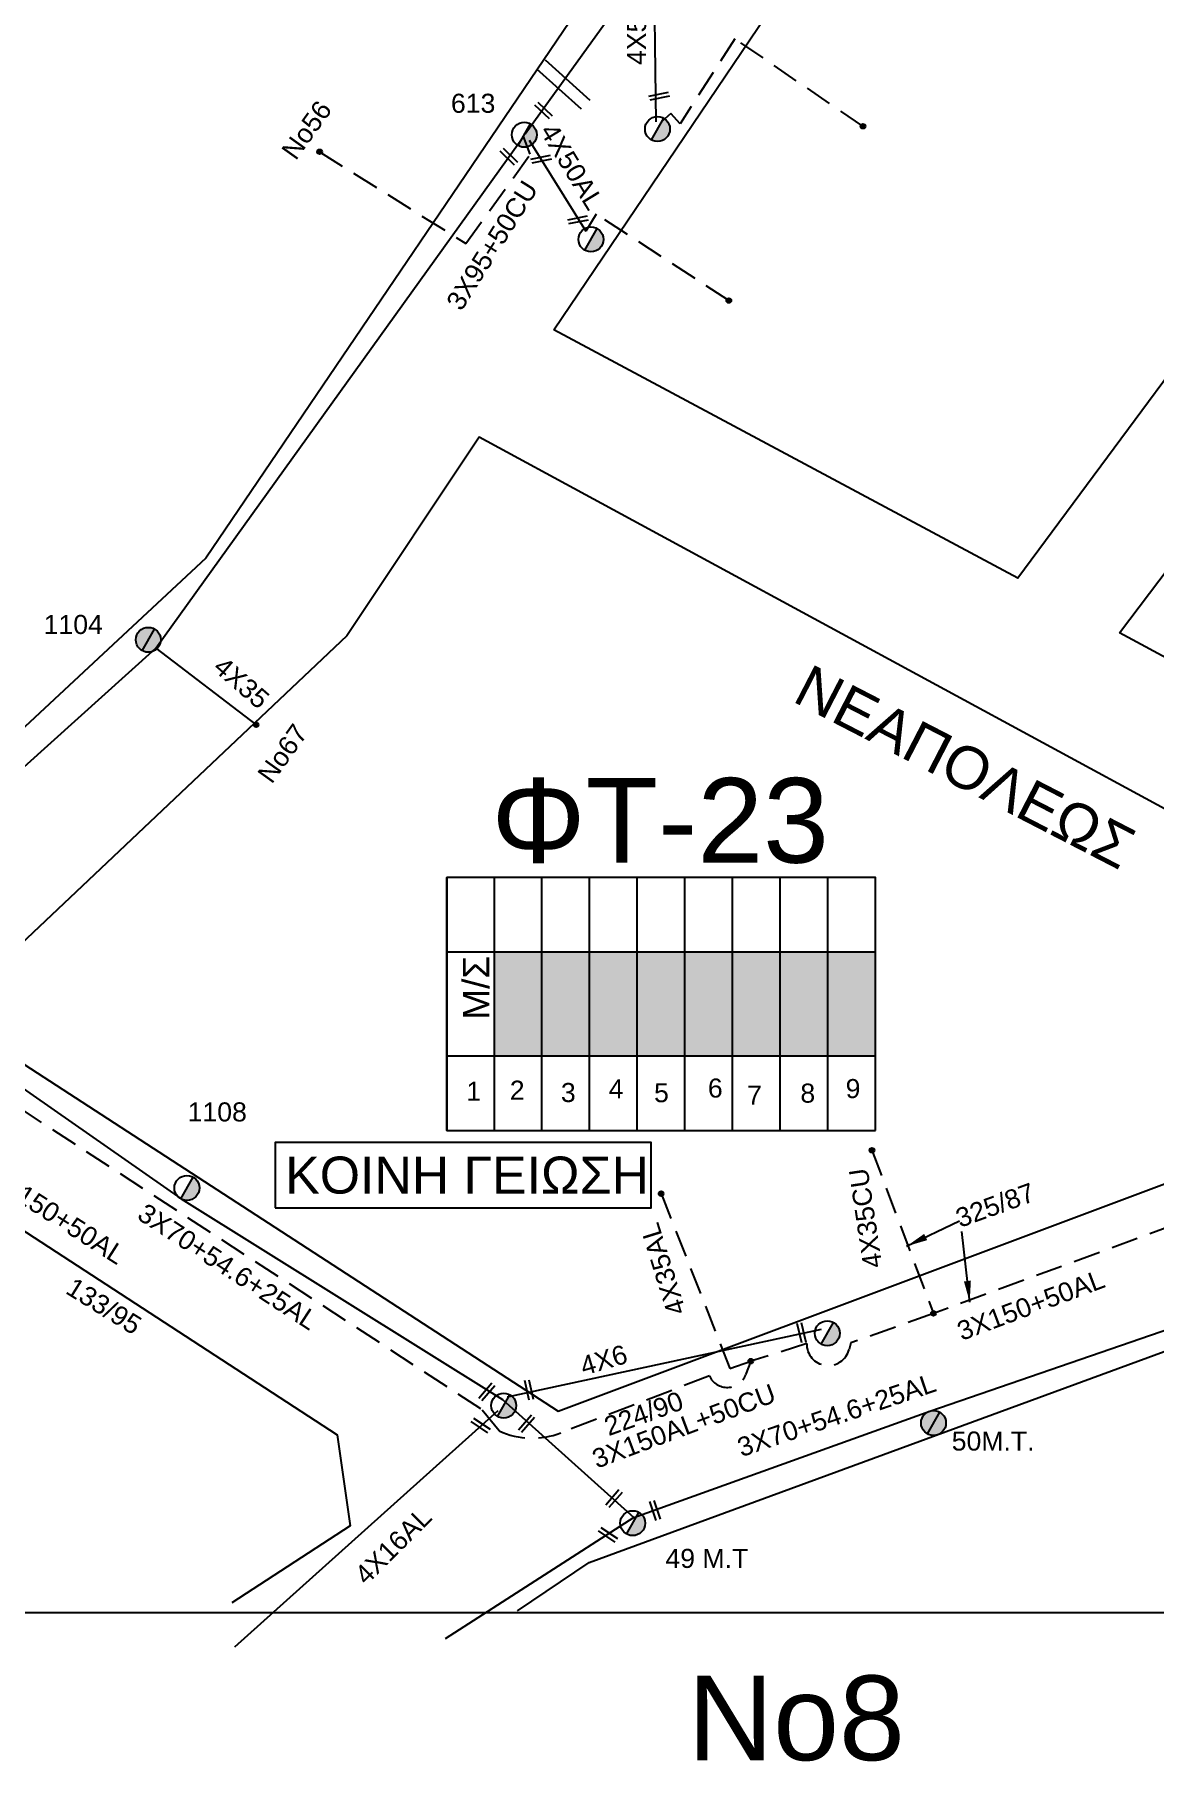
# Model space of a CAD drawing. Header units: millimetres. Extents: x 839 to 3144, y 747 to 1790.
# Drawn here: x 2337.7 to 2443.5, y 749.6 to 912.8 of the extents above; entities that cross this region are included whole.
import ezdxf
from ezdxf.enums import TextEntityAlignment as Align

# ---------------------------------------------------------------- set-up
doc = ezdxf.new("R2010")
doc.units = ezdxf.units.MM
doc.linetypes.add('DASHED', pattern=[19.05, 12.7, -6.35])
for name, color, linetype in [('Ασφαλειοκιβώτια Χ.Τ 9 αναχωρήσεων', 7, 'Continuous'), ('Γέφυρες Εναερίου Δικτύου', 7, 'DASHED'), ('Γυμνά εναέρια ΧΤ (3Φ)   4x16AL', 7, 'Continuous'), ('Γυμνά εναέρια ΧΤ (3Φ)   4x35AL', 7, 'Continuous'), ('Γυμνά εναέρια ΧΤ (3Φ)   4x35CU', 7, 'Continuous'), ('Επιγραφές - Σχήματα', 7, 'Continuous'), ('Καλώδια ΧΤ   3x150+50AL', 7, 'DASHED'), ('Καλώδια ΧΤ   3x150AL+50CU', 7, 'DASHED'), ('Καλώδια ΧΤ   3x48+38+16.5', 7, 'DASHED'), ('Καλώδια ΧΤ   3x95+50CU', 7, 'DASHED'), ('Καλώδια ΧΤ   4x50AL', 7, 'DASHED'), ('Μηχανική τομή', 7, 'Continuous'), ('Στύλος Ξύλινος', 7, 'Continuous'), ('Στύλος Ξύλινος @ 1', 7, 'Continuous'), ('Στύλος ΦΜ', 7, 'Continuous'), ('Στύλος ΦΜ @ 1', 7, 'Continuous'), ('Συνδέσεις', 7, 'Continuous'), ('Συνεστραμμένα ΧΤ   3x70+54.6+25AL', 7, 'SYN_LINE'), ('Τομή', 7, 'Continuous'), ('Υπόβαθρο ΔΕΗ', 7, 'Continuous'), ('Υπόγεια καλώδια Παροχών ΧΤ   4x6', 7, 'DASHED')]:
    doc.layers.add(name, color=color, linetype=linetype)
doc.styles.get("Standard").update_dxf_attribs({"font": 'ARIAL.TTF'})
doc.linetypes.add('SYN_LINE', pattern='A,0.5,-0.0001,["/\\/\\/\\/",Standard,S=0.1,R=0,X=0,Y=-0.05],-0.25', length=0.7501)
doc.dimstyles.new('ISO-25', dxfattribs={"dimtxt": 2.5, "dimasz": 2.5, "dimexe": 1.25, "dimexo": 0.625, "dimtad": 1, "dimtxsty": 'Standard', "dimcen": 2.5, "dimadec": 0, "dimazin": 0, "dimtfac": 1, "dimtmove": 0, "dimatfit": 3, "dimfxl": 1, "dimarcsym": 0})

# ---------------------------------------------------------------- blocks, each defined once
blk = doc.blocks.new('ΑΣΦΑΛΕΙΟΚΙΒΩΤΙΟ ΥΠΟΣΤΑΘΜΟΥ 9 ΑΝΑΧΩΡΗΣΕΩΝ')
at = {"layer": 'Ασφαλειοκιβώτια Χ.Τ 9 αναχωρήσεων', "ltscale": 40}
for p, q in [((-23.8, 40.36), (24.02, 40.36)), ((-9.72, 40.36), (-9.72, -40.64)), ((9.94, 40.36), (9.94, -40.64)), ((-23.8, 31.36), (24.02, 31.36)), ((-23.8, 22.36), (24.02, 22.36)), ((-23.8, 13.36), (24.02, 13.36)), ((-23.8, 4.36), (24.02, 4.36)), ((-23.8, -4.64), (24.02, -4.64)), ((-23.8, -13.64), (24.02, -13.64)), ((-23.8, -22.64), (24.02, -22.64)), ((-23.8, -31.64), (24.02, -31.64))]:
    blk.add_line(p, q, dxfattribs=at)
at = {"layer": 'Ασφαλειοκιβώτια Χ.Τ 9 αναχωρήσεων'}
blk.add_lwpolyline([(-23.8, -40.64), (24.02, -40.64), (24.02, 40.36), (-23.8, 40.36)], close=True, dxfattribs=at)
for s, p in [('1', (-18.19, 36.66)), ('2', (-17.99, 28.44)), ('3', (-18.43, 18.79)), ('4', (-17.74, 9.77)), ('5', (-18.47, 1.19)), ('6', (-17.59, -8.98)), ('7', (-18.93, -16.39)), ('8', (-18.55, -26.45)), ('9', (-17.69, -35))]:
    blk.add_text(s, height=3.6, rotation=270, dxfattribs=at).set_placement(p)
at = {"layer": 'Ασφαλειοκιβώτια Χ.Τ 9 αναχωρήσεων', "ltscale": 40}
for tag, height, p in [('ΟΝΟΜΑ', 5, (-0.16, 44.31)), ('ΚΕΙΜΕΝΟ 1', 2, (17.06, 35.59)), ('ΚΕΙΜΕΝΟ 2', 2, (17.06, 26.88)), ('ΚΕΙΜΕΝΟ 3', 2, (17.06, 17.69)), ('ΚΕΙΜΕΝΟ 4', 2, (17.06, 8.71)), ('ΚΕΙΜΕΝΟ 5', 2, (17.06, -0.13)), ('ΚΕΙΜΕΝΟ 6', 2, (17.06, -9.05)), ('ΚΕΙΜΕΝΟ 7', 2, (17.06, -18.13)), ('ΚΕΙΜΕΝΟ 8', 2, (17.06, -26.85)), ('ΚΕΙΜΕΝΟ 9', 2, (17.06, -35.99)), ('ΣΧ', 2, (-0.1, -42.64))]:
    blk.add_attdef(tag, text='', height=height, dxfattribs=at).set_placement(p, align=Align.MIDDLE_CENTER)
blk = doc.blocks.new('ΥΠΑΡΧΩΝ ΤΣΙΜΕΝΤΕΝΙΟΣ ΣΤΥΛΟΣ')
at = {"layer": 'Στύλος ΦΜ'}
blk.add_hatch(color=7, dxfattribs=at).paths.add_polyline_path([(-1.29, -2.28, 0.574793), (2.62, 0, 0.268822), (1.3, 2.27)])
at = {"layer": 'Στύλος ΦΜ', "color": 7}
blk.add_line((-1.29, -2.28), (1.3, 2.27), dxfattribs=at)
blk.add_circle((0, 0), 2.62, dxfattribs=at)
at = {"layer": 'Στύλος ΦΜ', "flags": 4}
for tag, p in [('ΑΡΙΘΜΟΣ', (-4.68, 8.05)), ('ΤΥΠΟΣ', (-4.91, 3.03))]:
    blk.add_attdef(tag, p, '', height=4, dxfattribs=at)
blk = doc.blocks.new('ΤΟΜΗ')
at = {"layer": 'Τομή', "ltscale": 40}
for p, q in [((-5.68, 0), (5.68, 0)), ((5.68, -2.33), (-5.68, -2.33))]:
    blk.add_line(p, q, dxfattribs=at)
blk = doc.blocks.new('ΜΗΧΑΝΙΚΗ ΤΟΜΗ')
at = {"layer": 'Μηχανική τομή', "ltscale": 40}
for p, q in [((-1.89, 0.78), (1.89, 0.78)), ((1.89, 0), (-1.89, 0))]:
    blk.add_line(p, q, dxfattribs=at)
blk = doc.blocks.new('A$C3F94617C')
at = {"layer": 'Μηχανική τομή', "xscale": 0.5, "yscale": 0.5, "zscale": 0.5}
blk.add_blockref('ΜΗΧΑΝΙΚΗ ΤΟΜΗ', (0.95, 0), dxfattribs=at)
blk = doc.blocks.new('ΥΠΑΡΧΩΝ ΞΥΛΙΝΟΣ ΣΤΥΛΟΣ')
at = {"layer": 'Στύλος Ξύλινος'}
h = blk.add_hatch(color=7, dxfattribs=at)
h.paths.add_polyline_path([(-2.62, 0, 0.270008), (-1.29, -2.28), (1.3, 2.27, 0.576266)])
h.paths.add_polyline_path([(-1.29, -2.28, 0.574793), (2.62, 0, 0.268822), (1.3, 2.27)])
at = {"layer": 'Στύλος Ξύλινος', "color": 7}
blk.add_line((-1.29, -2.28), (1.3, 2.27), dxfattribs=at)
blk.add_circle((0, 0), 2.62, dxfattribs=at)
at = {"layer": 'Στύλος Ξύλινος', "flags": 4}
for tag, p in [('ΑΡΙΘΜΟΣ', (-4.91, 8.6)), ('ΤΥΠΟΣ', (-4.85, 3.39))]:
    blk.add_attdef(tag, p, '', height=4, dxfattribs=at)
blk = doc.blocks.new('_ΣΥΝΔΕΣΗ')
at = {"layer": 'Συνδέσεις', "linetype": 'SYN_LINE', "ltscale": 40}
blk.add_hatch(color=256, dxfattribs=at).paths.add_polyline_path([(0.5, -0.01, 1), (-0.5, -0.01, 1)])
at = {"layer": 'Συνδέσεις'}
blk.add_circle((0, -0.01), 0.5, dxfattribs=at)

msp = doc.modelspace()

# ---------------------------------------------------------------- hatches: boundary and pattern name
at = {"layer": 'Ασφαλειοκιβώτια Χ.Τ 9 αναχωρήσεων', "ltscale": 0.2}
for color, points in [(133, [(2381.11, 826.14), (2381.11, 816.31), (2385.61, 816.31), (2385.61, 826.14)]), (2, [(2385.61, 826.14), (2385.61, 816.31), (2390.11, 816.31), (2390.11, 826.14)]), (85, [(2390.11, 826.14), (2390.11, 816.31), (2394.61, 816.31), (2394.61, 826.14)]), (151, [(2394.61, 826.14), (2394.61, 816.31), (2399.11, 816.31), (2399.11, 826.14)]), (1, [(2399.11, 826.14), (2399.11, 816.31), (2403.61, 816.31), (2403.61, 826.14)]), (30, [(2403.61, 826.14), (2403.61, 816.31), (2408.11, 816.31), (2408.11, 826.14)]), (5, [(2408.11, 826.14), (2408.11, 816.31), (2412.61, 816.31), (2412.61, 826.14)]), (6, [(2412.61, 826.14), (2412.61, 816.31), (2417.11, 816.31), (2417.11, 826.14)])]:
    msp.add_hatch(color=color, dxfattribs=at).paths.add_polyline_path(points)

# ---------------------------------------------------------------- linework, layer by layer
at = {"layer": 'Γέφυρες Εναερίου Δικτύου', "color": 6, "linetype": 'Continuous', "ltscale": 0.2}
msp.add_lwpolyline([(2309.89, 819.47), (2349.15, 854.84), (2383.87, 903.2)], dxfattribs=at)
at = {"layer": 'Γυμνά εναέρια ΧΤ (3Φ)   4x16AL', "color": 1, "ltscale": 0.2}
msp.add_lwpolyline([(2356.61, 760.48), (2381.48, 782.81)], dxfattribs=at)
at = {"layer": 'Γυμνά εναέρια ΧΤ (3Φ)   4x35AL', "color": 6, "linetype": 'SYN_LINE', "ltscale": 10}
msp.add_lwpolyline([(2349.15, 854.84), (2358.61, 847.6)], dxfattribs=at)
at = {"layer": 'Γυμνά εναέρια ΧΤ (3Φ)   4x35AL', "color": 2, "linetype": 'DASHED', "ltscale": 0.2}
msp.add_lwpolyline([(2396.86, 803.3), (2403.36, 786.79), (2405.33, 787.46)], dxfattribs=at)
at = {"layer": 'Γυμνά εναέρια ΧΤ (3Φ)   4x35CU', "color": 2, "linetype": 'DASHED', "ltscale": 0.2}
msp.add_lwpolyline([(2416.78, 807.39), (2422.58, 791.97)], dxfattribs=at)
at = {"layer": 'Επιγραφές - Σχήματα'}
msp.add_lwpolyline([(875.79, 1777.39), (2904.25, 1777.39), (2904.25, 763.69), (875.79, 763.69)], close=True, dxfattribs=at)
at = {"layer": 'Επιγραφές - Σχήματα', "color": 190}
msp.add_lwpolyline([(2360.4, 801.97), (2395.91, 801.97), (2395.91, 808.14), (2360.4, 808.14)], close=True, dxfattribs=at)
at = {"layer": 'Καλώδια ΧΤ   3x150+50AL', "color": 2, "ltscale": 0.2}
msp.add_lwpolyline([(2458.87, 808.06), (2459.72, 805.63), (2422.58, 791.97), (2414.79, 789.19), (2414.63, 788.58, -0.886478), (2410.61, 789.13), (2405.33, 787.46), (2404.84, 786.18, -0.665936), (2401.42, 786.07), (2387.39, 780.69, -0.200414), (2381.56, 780.87), (2379.83, 782.97), (2321.37, 821.11), (2326.2, 825.67)], format="xyb", dxfattribs=at)
at = {"layer": 'Καλώδια ΧΤ   3x48+38+16.5', "color": 27, "linetype": 'Continuous', "ltscale": 0.2}
msp.add_lwpolyline([(2384.03, 903.43), (2396.57, 920.89), (2408.62, 938.94), (2417.11, 951.71), (2435.16, 979.12)], dxfattribs=at)
at = {"layer": 'Καλώδια ΧΤ   3x95+50CU', "color": 6, "ltscale": 0.2}
msp.add_lwpolyline([(2364.59, 901.75), (2378.43, 893.07), (2384.5, 901.52), (2383.87, 903.2)], dxfattribs=at)
at = {"layer": 'Καλώδια ΧΤ   4x50AL', "color": 27, "linetype": 'Continuous', "ltscale": 0.2}
msp.add_lwpolyline([(2396.4, 904.56), (2396.19, 921.61)], dxfattribs=at)
at = {"layer": 'Καλώδια ΧΤ   4x50AL', "color": 27, "ltscale": 0.2}
msp.add_lwpolyline([(2415.92, 904.16), (2403.84, 912.43), (2398.65, 904.4), (2397.77, 905.35), (2396.94, 904.6)], dxfattribs=at)
at = {"layer": 'Καλώδια ΧΤ   4x50AL', "color": 6, "linetype": 'Continuous', "ltscale": 0.2}
msp.add_lwpolyline([(2384.41, 902.83), (2389.75, 894.24)], dxfattribs=at)
at = {"layer": 'Καλώδια ΧΤ   4x50AL', "color": 6, "ltscale": 0.2}
msp.add_lwpolyline([(2403.26, 887.68), (2390.72, 895.84), (2389.75, 894.24)], dxfattribs=at)
at = {"layer": 'Συνεστραμμένα ΧΤ   3x70+54.6+25AL', "color": 1, "ltscale": 20}
for points in [[(2327.19, 819.79), (2351.52, 802.8), (2351.52, 802.8), (2381.87, 783.84), (2394.27, 772.71), (2376.47, 761.23)], [(2394.27, 772.71), (2422.24, 782.75), (2461.1, 796.13), (2473.45, 812.21)]]:
    msp.add_lwpolyline(points, dxfattribs=at)
at = {"layer": 'Υπόβαθρο ΔΕΗ'}
for points in [[(2316.43, 828.48), (2299.13, 839.46), (2316.64, 913.86), (2341.49, 1018.78), (2355.3, 1079.36), (2413.77, 1084.85), (2482.99, 1092.53), (2498.16, 1083.75), (2456.16, 1017.18), (2393.75, 922.22), (2353.85, 863.34), (2316.43, 828.48)], [(2329.35, 820.26), (2387.14, 782.75), (2472.21, 814.65), (2476.88, 822.06), (2379.67, 874.79), (2367.18, 856), (2329.35, 820.26)], [(2383.31, 763.88), (2390.06, 768.44), (2485.9, 803.62), (2602.98, 847.15), (2658.11, 808.75)], [(2270.26, 764.97), (2319.18, 811.14), (2366.26, 780.5), (2367.49, 771.92), (2356.3, 764.63)]]:
    msp.add_lwpolyline(points, dxfattribs=at)
for points in [[(2386.72, 884.93), (2439.19, 962.58), (2482.62, 931.8), (2430.54, 861.44)], [(2440.16, 856.29), (2492.35, 925.37), (2527.72, 900.09), (2485.36, 834.68), (2481.86, 833.81)]]:
    msp.add_lwpolyline(points, close=True, dxfattribs=at)
at = {"layer": 'Υπόγεια καλώδια Παροχών ΧΤ   4x6', "color": 1, "linetype": 'Continuous', "ltscale": 0.2}
msp.add_lwpolyline([(2382.35, 784.1), (2412.01, 790.5)], dxfattribs=at)

# ---------------------------------------------------------------- block references
at = {"layer": 'Ασφαλειοκιβώτια Χ.Τ 9 αναχωρήσεων', "xscale": 0.5, "yscale": 0.5, "zscale": 0.5, "rotation": 90}
msp.add_blockref('ΑΣΦΑΛΕΙΟΚΙΒΩΤΙΟ ΥΠΟΣΤΑΘΜΟΥ 9 ΑΝΑΧΩΡΗΣΕΩΝ', (2396.79, 821.17), dxfattribs=at)
at = {"layer": 'Επιγραφές - Σχήματα', "ltscale": 0.2}
for p, rotation in [((2397.57, 907.38), 191.321567084684), ((2386.58, 905.13), 136.138137490044), ((2383.3, 900.77), 136.138137490044), ((2386.43, 901.43), 191.3215670846839), ((2389.9, 895.68), 191.3215670846839), ((2410.52, 789.27), 102.8761753209892), ((2380.87, 785.41), 229.1152951430077), ((2384.78, 783.87), 102.8761753209891), ((2380.73, 781.03), 146.3936756037309), ((2384.62, 782.41), 229.1152951430077), ((2392.88, 775.33), 229.1152951430077), ((2396.78, 772.52), 108.5322062583109), ((2392.74, 770.7), 146.3936756037309)]:
    msp.add_blockref('A$C3F94617C', p, dxfattribs=dict(at, rotation=rotation))
at = {"layer": 'Στύλος Ξύλινος @ 1', "ltscale": 40}
ref = msp.add_blockref('ΥΠΑΡΧΩΝ ΞΥΛΙΝΟΣ ΣΤΥΛΟΣ', (2348.42, 855.63), dxfattribs=dict(at, xscale=0.4499999999998181, yscale=0.4499999999998181, zscale=0.4499999999998181))
ref.add_attrib('ΤΥΠΟΣ', '1104', (2338.54, 856.18), dxfattribs={"layer": 'Στύλος Ξύλινος', "height": 1.8, "flags": 4})
ref = msp.add_blockref('ΥΠΑΡΧΩΝ ΞΥΛΙΝΟΣ ΣΤΥΛΟΣ', (2422.59, 781.63), dxfattribs=dict(at, xscale=0.4499999999998181, yscale=0.4499999999998181, zscale=0.4499999999998181))
ref.add_attrib('ΤΥΠΟΣ', '50Μ.Τ.', (2424.31, 779.02), dxfattribs={"layer": 'Στύλος Ξύλινος', "height": 1.8, "flags": 4})
at = {"layer": 'Στύλος ΦΜ @ 1', "ltscale": 40}
ref = msp.add_blockref('ΥΠΑΡΧΩΝ ΤΣΙΜΕΝΤΕΝΙΟΣ ΣΤΥΛΟΣ', (2383.94, 903.35), dxfattribs=dict(at, xscale=0.4499999999998181, yscale=0.4499999999998181, zscale=0.4499999999998181))
ref.add_attrib('ΤΥΠΟΣ', '613', (2377.01, 905.43), dxfattribs={"layer": 'Στύλος ΦΜ', "height": 1.8, "flags": 4})
at = {"layer": 'Στύλος ΦΜ @ 1', "ltscale": 40, "xscale": 0.4499999999998181, "yscale": 0.4499999999998181, "zscale": 0.4499999999998181}
for p in [(2396.52, 903.89), (2390.23, 893.47), (2412.56, 790.1), (2382, 783.27)]:
    msp.add_blockref('ΥΠΑΡΧΩΝ ΤΣΙΜΕΝΤΕΝΙΟΣ ΣΤΥΛΟΣ', p, dxfattribs=at)
at = {"layer": 'Στύλος ΦΜ @ 1', "ltscale": 40}
ref = msp.add_blockref('ΥΠΑΡΧΩΝ ΤΣΙΜΕΝΤΕΝΙΟΣ ΣΤΥΛΟΣ', (2352.07, 803.84), dxfattribs=dict(at, xscale=0.4499999999998181, yscale=0.4499999999998181, zscale=0.4499999999998181))
ref.add_attrib('ΤΥΠΟΣ', '1108', (2352.14, 810.12), dxfattribs={"layer": 'Στύλος ΦΜ', "height": 1.8, "flags": 4})
ref = msp.add_blockref('ΥΠΑΡΧΩΝ ΤΣΙΜΕΝΤΕΝΙΟΣ ΣΤΥΛΟΣ', (2394.18, 772.16), dxfattribs=dict(at, xscale=0.4499999999998181, yscale=0.4499999999998181, zscale=0.4499999999998181))
ref.add_attrib('ΤΥΠΟΣ', '49 M.T', (2397.27, 767.93), dxfattribs={"layer": 'Στύλος ΦΜ', "height": 1.8, "flags": 4})
at = {"layer": 'Συνδέσεις', "xscale": 0.4500000000000455, "yscale": 0.4500000000000455, "zscale": 0.4500000000000455}
for p in [(2415.93, 904.16), (2364.61, 901.75), (2403.26, 887.69), (2358.61, 847.61), (2416.78, 807.4), (2396.86, 803.3), (2422.58, 791.98), (2405.33, 787.47)]:
    msp.add_blockref('_ΣΥΝΔΕΣΗ', p, dxfattribs=at)
at = {"layer": 'Τομή', "xscale": 0.5000000000000066, "yscale": 0.5000000000000066, "zscale": 0.5000000000000066, "rotation": 318.0399048735218}
msp.add_blockref('ΤΟΜΗ', (2388.01, 908.53), dxfattribs=at)

# ---------------------------------------------------------------- texts
at = {"layer": 'Γυμνά εναέρια ΧΤ (3Φ)   4x16AL', "ltscale": 0.2}
msp.add_text('4X16AL', height=1.8, rotation=44.9728, dxfattribs=at).set_placement((2371.54, 770.03), align=Align.MIDDLE)
at = {"layer": 'Γυμνά εναέρια ΧΤ (3Φ)   4x35AL', "ltscale": 0.2}
for s, rotation, p in [('4X35', 319.0619, (2357.24, 851.58)), ('4X35AL', 107.2969, (2397.04, 796.16))]:
    msp.add_text(s, height=1.8, rotation=rotation, dxfattribs=at).set_placement(p, align=Align.MIDDLE)
at = {"layer": 'Γυμνά εναέρια ΧΤ (3Φ)   4x35CU', "ltscale": 0.2}
msp.add_text('4X35CU', height=1.8, rotation=98.5387, dxfattribs=at).set_placement((2416.17, 800.97), align=Align.MIDDLE)
at = {"layer": 'Επιγραφές - Σχήματα', "ltscale": 0.2, "attachment_point": 1}
for s, insert, char_height, width, rotation in [('\\pt7.2;Νο56', (2360.89, 901.89), 1.8, 9.756, 54.3561), ('ΝΕΑΠΟΛΕΩΣ', (2410.97, 853.43), 4, 68.291, 332.6891), ('\\pt7.2;Νο67', (2358.62, 842.98), 1.8, 9.756, 54.3561), ('Μ/Σ', (2378.14, 819.73), 2.5, 1.4932, 90), ('325/87', (2424.49, 801.75), 1.8, 9.756, 19.9085), ('133/95', (2341.45, 795.47), 1.8, 9.756, 328.1916), ('224/90', (2391.29, 782.06), 1.8, 9.756, 19.9085)]:
    msp.add_mtext(s, dxfattribs=dict(at, insert=insert, char_height=char_height, width=width, rotation=rotation))
at = {"layer": 'Επιγραφές - Σχήματα', "ltscale": 0.2, "char_height": 8, "width": 39.9345, "attachment_point": 1}
for s, insert in [('ΦΤ-23', (2380.82, 842.57)), ('Νο8', (2399.38, 757.76))]:
    msp.add_mtext(s, dxfattribs=dict(at, insert=insert))
at = {"layer": 'Επιγραφές - Σχήματα', "color": 190, "insert": (2361.36, 806.8), "char_height": 3.5, "width": 35.1311, "attachment_point": 1}
msp.add_mtext('KOINH ΓΕΙΩΣΗ', dxfattribs=at)
at = {"layer": 'Καλώδια ΧΤ   3x150+50AL', "ltscale": 0.2}
for rotation, p in [(327.4507, (2339.82, 801.2)), (20.5381, (2431.78, 792.78))]:
    msp.add_text('3X150+50AL', height=1.8, rotation=rotation, dxfattribs=at).set_placement(p, align=Align.MIDDLE)
at = {"layer": 'Καλώδια ΧΤ   3x150AL+50CU', "ltscale": 0.2}
msp.add_text('3X150AL+50CU', height=1.8, rotation=20.5381, dxfattribs=at).set_placement((2399.01, 781.34), align=Align.MIDDLE)
at = {"layer": 'Καλώδια ΧΤ   3x95+50CU', "ltscale": 0.2}
msp.add_text('3X95+50CU', height=1.8, rotation=57.8504, dxfattribs=at).set_placement((2380.89, 892.91), align=Align.MIDDLE)
at = {"layer": 'Καλώδια ΧΤ   4x50AL', "ltscale": 0.2}
for s, rotation, p in [('4X50', 90, (2394.54, 912.88)), ('4X50AL', 301.3529, (2388.45, 900.35))]:
    msp.add_text(s, height=1.8, rotation=rotation, dxfattribs=at).set_placement(p, align=Align.MIDDLE)
at = {"layer": 'Συνεστραμμένα ΧΤ   3x70+54.6+25AL', "ltscale": 20}
for rotation, p in [(326.9542, (2355.95, 796.4)), (18.702, (2413.43, 782.38))]:
    msp.add_text('3X70+54.6+25AL', height=1.8, rotation=rotation, dxfattribs=at).set_placement(p, align=Align.MIDDLE)
at = {"layer": 'Υπόγεια καλώδια Παροχών ΧΤ   4x6', "ltscale": 0.2}
msp.add_text('4X6', height=1.8, rotation=16.4621, dxfattribs=at).set_placement((2391.44, 787.58), align=Align.MIDDLE)

# ---------------------------------------------------------------- leaders
at = {"layer": 'Επιγραφές - Σχήματα', "ltscale": 40}
for points in [[(2420.05, 798.33), (2425.04, 800.74)], [(2426.01, 793.05), (2425.28, 799.73)]]:
    msp.add_leader(points, dimstyle='ISO-25', override={"dimasz": 2, "dimtad": 0}, dxfattribs=at)

doc.saveas('drawing.dxf')
